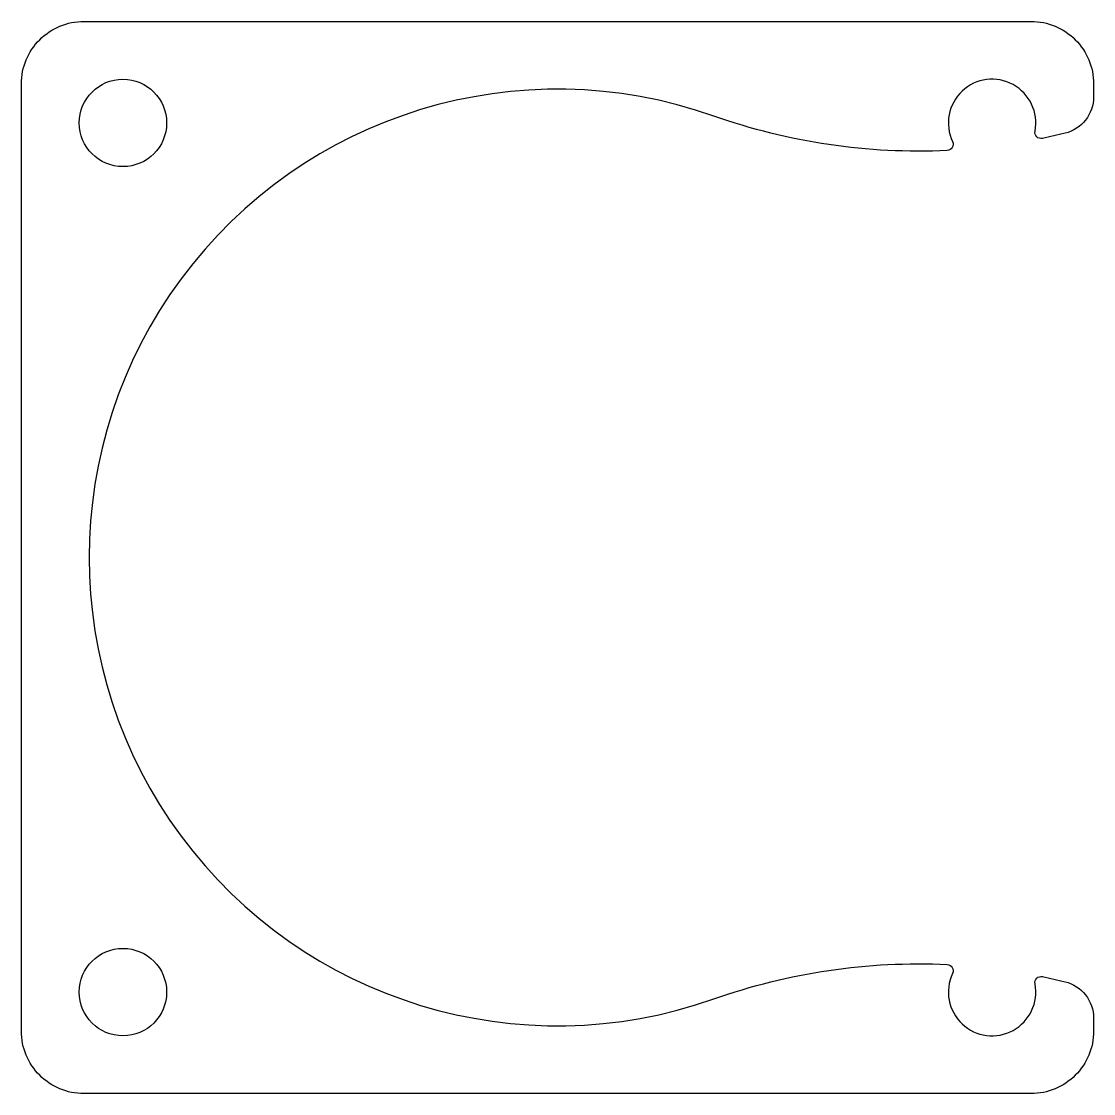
# Model space of a CAD drawing. Header units: millimetres. Extents: x -165.4 to -79.5, y -45.9 to 39.9.
import ezdxf

# ---------------------------------------------------------------- set-up
doc = ezdxf.new("R2010")
doc.units = ezdxf.units.MM
doc.layers.get('0').update_dxf_attribs({"linetype": 'CONTINUOUS'})

msp = doc.modelspace()

# ---------------------------------------------------------------- linework, layer by layer
msp.add_lwpolyline([(-79.541, -40.905, -0.414214), (-84.541, -45.905), (-160.391, -45.905, -0.414214), (-165.391, -40.905), (-165.391, 34.945, -0.414214), (-160.391, 39.945), (-84.541, 39.945, -0.414214), (-79.541, 34.945), (-79.541, 33.901, -0.344893), (-81.821, 30.989, -0.009494), (-83.636, 30.577, -0.534916), (-84.229, 31.161, 1.378327), (-90.831, 30.325, -0.534916), (-91.259, 29.612, -0.097257), (-109.947, 32.369, 1.415012), (-109.947, -38.328, -0.097257), (-91.259, -35.572, -0.534916), (-90.831, -36.285, 1.378327), (-84.229, -37.12, -0.534916), (-83.636, -36.536, -0.009494), (-81.821, -36.949, -0.344893), (-79.541, -39.861)], format="xyb", close=True)
msp.add_lwpolyline([(-79.541, -40.905, -0.414214), (-84.541, -45.905), (-160.391, -45.905, -0.414214), (-165.391, -40.905), (-165.391, 34.945, -0.414214), (-160.391, 39.945), (-84.541, 39.945, -0.414214), (-79.541, 34.945), (-79.541, 33.901, -0.344893), (-81.821, 30.989, -0.009494), (-83.636, 30.577, -0.534916), (-84.229, 31.161, 1.378327), (-90.831, 30.325, -0.534916), (-91.259, 29.612, -0.097257), (-109.947, 32.369, 1.415012), (-109.947, -38.328, -0.097257), (-91.259, -35.572, -0.534916), (-90.831, -36.285, 1.378327), (-84.229, -37.12, -0.534916), (-83.636, -36.536, -0.009494), (-81.821, -36.949, -0.344893), (-79.541, -39.861)], format="xyb", close=True)
for centre in [(-157.266, 31.82), (-157.266, 31.82), (-157.266, -37.78), (-157.266, -37.78)]:
    msp.add_circle(centre, 3.5)

doc.saveas('drawing.dxf')
